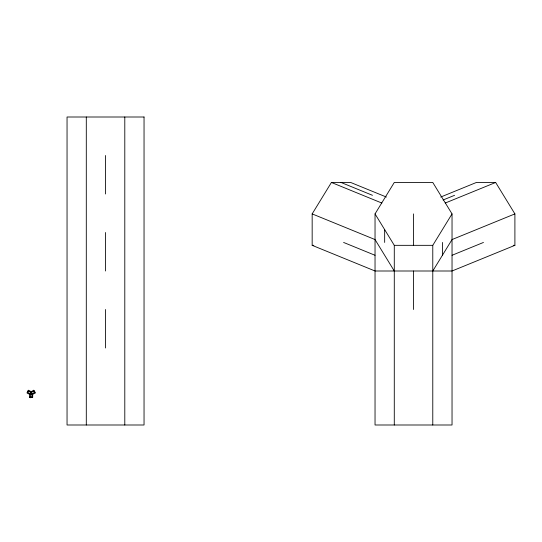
<?xml version="1.0" encoding="UTF-8"?>
<svg xmlns="http://www.w3.org/2000/svg" width="542" height="542" viewBox="0 0 542 542"><rect width="100%" height="100%" fill="white"/><g stroke="black" fill="none" stroke-linecap="round" stroke-linejoin="round"><path stroke-width="0.81" d="M27.1 392.93L28.638 391.148L28.638 390.26L27.872 390.707L27.1 392.93L29.614 394.38L29.614 397.286L30.386 397.726L32.696 397.286L32.696 394.38L35.21 392.93L34.437 390.707L33.672 390.26L31.151 391.71L28.638 390.26M29.614 397.286L30.386 396.839L30.386 393.932L31.151 392.598L33.672 391.148L33.672 390.26M440.7 197.044L476.404 182.464L495.652 182.464L514.9 213.9L514.9 245.336L452.035 271L375.037 271L312.165 245.336L312.165 213.9L331.419 182.464L350.667 182.464L386.371 197.044M375.037 213.9L394.285 182.464L432.78 182.464L452.035 213.9L452.035 424.996L375.037 424.996L375.037 213.9L394.285 245.336L394.285 424.996M432.78 424.996L432.78 245.336L452.035 213.9M432.78 271L452.035 239.564L514.9 213.9M29.614 394.38L31.924 393.932L34.437 392.483L35.21 392.93M443.092 199.991L454.596 195.303M445.199 203.06L495.652 182.464M452.035 255.282L483.464 242.45M312.165 245.336L313.838 245.336M394.285 245.336L432.78 245.336M513.227 245.336L514.9 245.336M30.386 396.839L32.696 397.286M341.04 182.464L372.476 195.303M331.419 182.464L381.866 203.06M312.165 213.9L375.037 239.564L394.285 271M343.601 242.45L375.037 255.282M28.638 391.148L31.151 392.598L31.924 393.932L31.924 396.839M31.924 393.932L32.696 394.38M27.872 392.483L30.386 393.932M33.672 391.148L34.437 392.483M442.407 242.45L442.407 255.282M413.532 213.9L413.532 245.336M413.532 271L413.532 309.496M384.657 229.618L384.657 242.45M124.795 117.004L124.795 424.996M105.548 155.507L105.548 194.002M105.548 232.504L105.548 271M105.548 309.496L105.548 347.998M86.3 117.004L86.3 424.996M31.151 391.71L31.151 392.598M144.043 117.004L67.045 117.004L67.045 424.996L144.043 424.996L144.043 117.004"/></g></svg>
